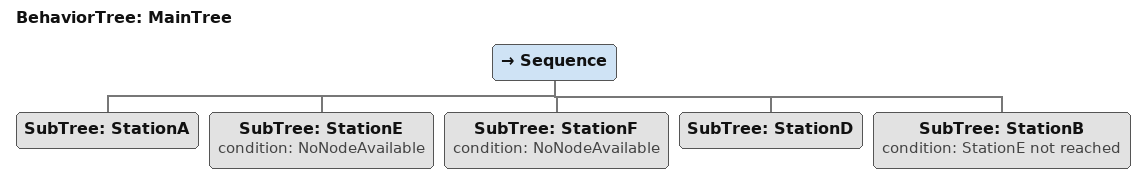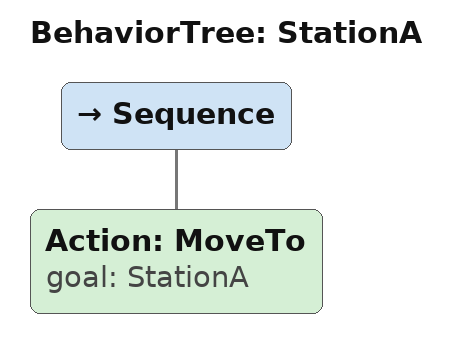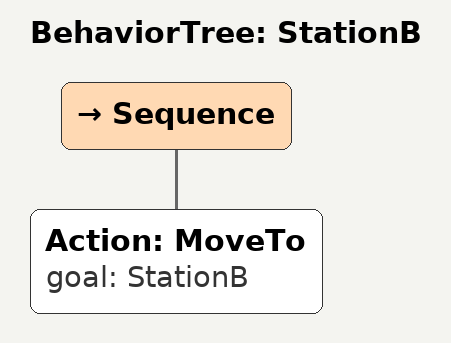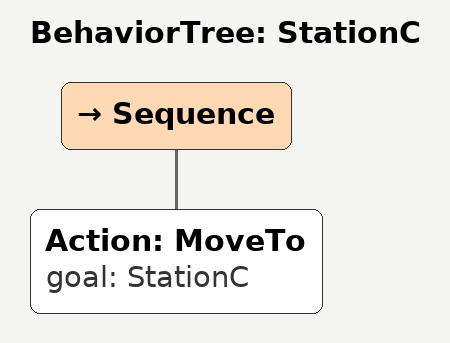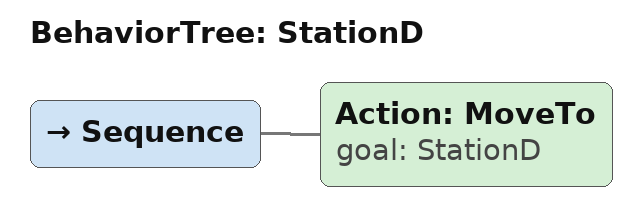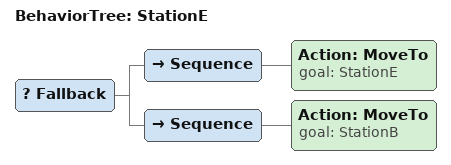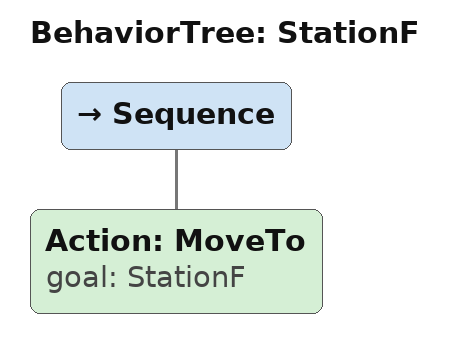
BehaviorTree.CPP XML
<root main_tree_to_execute="MainTree">
    <BehaviorTree ID="MainTree">
        <Sequence>
           ; Visit Stations in sequence
            <SubTree ID="StationA" />
            <SubTree ID="StationE" condition="NoNodeAvailable" />
            <SubTree ID="StationF" condition="NoNodeAvailable" />
            <SubTree ID="StationD" />
            <SubTree ID="StationB" condition="StationE not reached" />
        </Sequence>
    </BehaviorTree>

    <BehaviorTree ID="StationA">
        <Sequence>
            <Action ID="MoveTo" goal="StationA" />
        </Sequence>
    </BehaviorTree>

    <BehaviorTree ID="StationB">
        <Sequence>
            <Action ID="MoveTo" goal="StationB" />
        </Sequence>
    </BehaviorTree>

    <BehaviorTree ID="StationC">
        <Sequence>
            <Action ID="MoveTo" goal="StationC" />
        </Sequence>
    </BehaviorTree>

    <BehaviorTree ID="StationD">
        <Sequence>
            <Action ID="MoveTo" goal="StationD" />
        </Sequence>
    </BehaviorTree>

    <BehaviorTree ID="StationE">
        <Fallback>
            <Sequence>
                <Action ID="MoveTo" goal="StationE" />
            </Sequence>
            <Sequence>
                <Action ID="MoveTo" goal="StationB" />
            </Sequence>
        </Fallback>
    </BehaviorTree>

    <BehaviorTree ID="StationF">
        <Sequence>
            <Action ID="MoveTo" goal="StationF" />
        </Sequence>
    </BehaviorTree>
</root>
